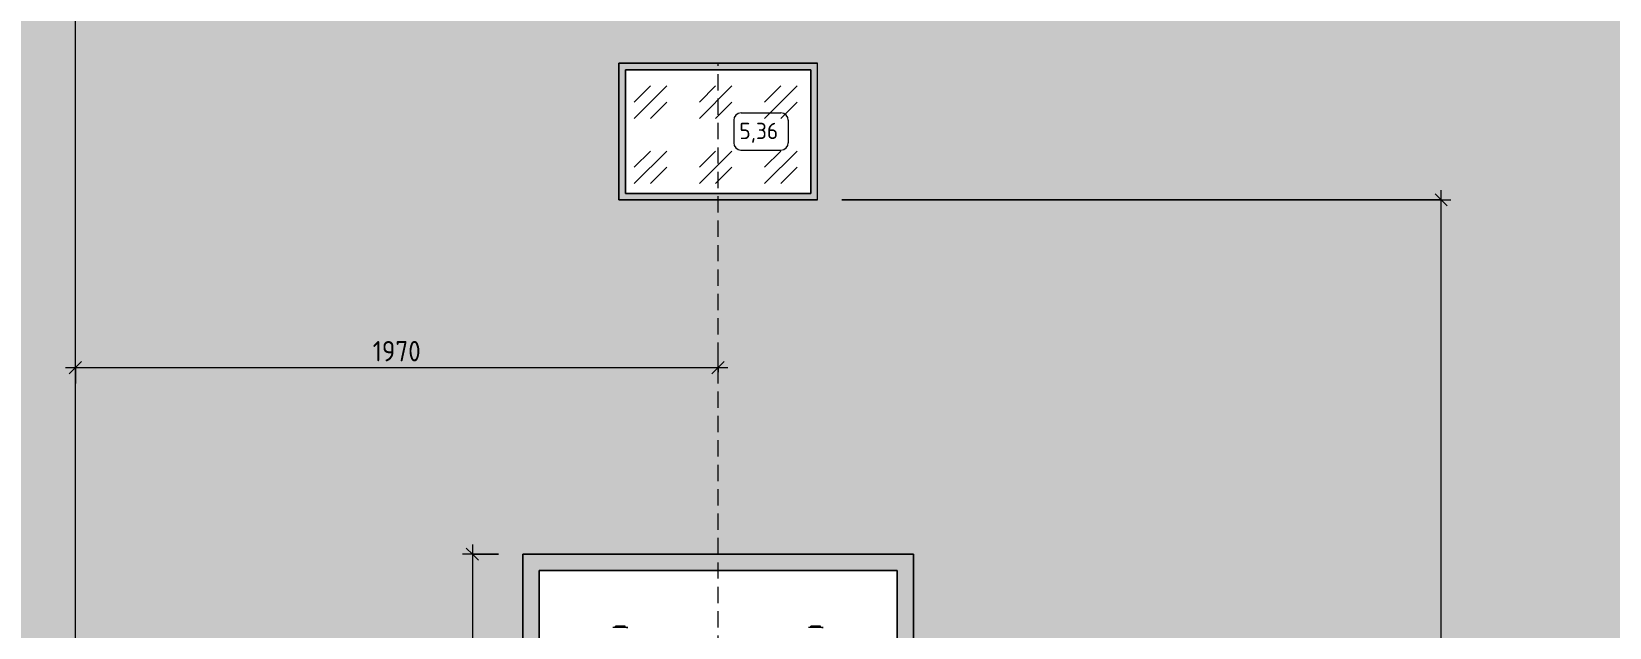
# Model space of a CAD drawing. Header units: millimetres. Extents: x 855 to 80408, y -1987 to 27400.
# Drawn here: x 70685 to 75531, y 7086 to 8917 of the extents above; entities that cross this region are included whole.
import ezdxf

# ---------------------------------------------------------------- set-up
doc = ezdxf.new("R2010")
doc.units = ezdxf.units.MM
doc.linetypes.add('ADSK_Штрих_ш2 п1', pattern=[75, 50, -25])
doc.layers.add('0-2', color=7, linetype='Continuous', lineweight=9, transparency=0.7)
for name, color, linetype, lineweight in [('A-ANNO-DIMS', 7, 'Continuous', 9), ('A-ANNO-DIMS-25', 7, 'Continuous', 9), ('A-DETL-1', 7, 'ADSK_Штрих_ш2 п1', 9), ('A-WALL-PATT', 7, 'Continuous', 9), ('I-FURN', 7, 'Continuous', 9), ('I-FURN-IDEN', 7, 'Continuous', 9), ('I-WALL', 7, 'Continuous', 9)]:
    doc.layers.add(name, color=color, linetype=linetype, lineweight=lineweight)
doc.layers.add('I-FURN-108', color=7, linetype='Continuous', lineweight=9, true_color=0x303030, transparency=0.7)
for name, color, linetype, lineweight, true_color in [('I-FURN-109', 7, 'Continuous', 9, 0xa1a1a1), ('I-FURN-26', 7, 'Continuous', 9, 0xe0e0e0), ('I-FURN-4', 7, 'Continuous', 9, 0xc0c0c0), ('I-FURN-5', 7, 'Continuous', 9, 0x949494), ('I-FURN-58', 7, 'Continuous', 9, 0x939393), ('I-FURN-83', 7, 'Continuous', 9, 0x868686), ('I-FURN-9', 7, 'Continuous', 9, 0xd3d3d3)]:
    doc.layers.add(name, color=color, linetype=linetype, lineweight=lineweight, true_color=true_color)
doc.styles.add('GOST Common_6', font='GOST_Common.ttf', dxfattribs={"height": 50})
doc.styles.add('ISOCPEUR_2', font='isocpeur.ttf', dxfattribs={"width": 0.9, "height": 62.5})
doc.dimstyles.new('ISO-2_5_0_9К_БОЛЬШОЙ_1', dxfattribs={"dimscale": 304.8, "dimtxt": 62.248823, "dimasz": 0.123031, "dimexe": 0.098425, "dimexo": 0.246063, "dimgap": 0, "dimtad": 1, "dimdec": 0, "dimrnd": 10, "dimzin": 0, "dimdsep": 46, "dimtxsty": 'ISOCPEUR_2', "dimblk1": 'OBLIQUE', "dimblk2": 'OBLIQUE', "dimsah": 1, "dimcen": 0.09, "dimdle": 0.098425, "dimazin": 0, "dimtfac": 1, "dimtdec": 4, "dimtix": 1, "dimtmove": 0, "dimatfit": 3, "dimfxl": 1, "dimtvp": 1, "dimtolj": 1, "dimtzin": 0, "dimarcsym": 2})

# ---------------------------------------------------------------- blocks, each defined once
blk = doc.blocks.new('Зеркало обычное - 5_36-29793586-Развертка 2_19-4')
at = {"layer": 'I-FURN'}
h = blk.add_hatch(dxfattribs=at)
h.set_pattern_fill('FP_20', color=256, style=0, pattern_type=2)
h.set_pattern_definition([(45, (18735.81, 4250), (-199.9995, 0), [141.421, -141.421]), (45, (18785.81, 4250), (-199.9995, 0), [70.711, -212.132]), (45, (18735.81, 4300), (-199.9995, 0), [70.711, -212.132])])
h.paths.add_polyline_path([(19200.4, 8420), (19580.4, 8420), (19580.4, 8800), (19010.4, 8800), (19010.4, 8420)])
at = {"layer": 'I-FURN-108'}
h = blk.add_hatch(color=256, dxfattribs=at)
h.paths.add_polyline_path([(18990.4, 8400), (19600.4, 8400), (19600.4, 8820), (18990.4, 8820), (18990.4, 8420)])
h.paths.add_polyline_path([(19010.4, 8420), (19010.4, 8800), (19580.4, 8800), (19580.4, 8420), (19390.4, 8420)])
at = {"layer": 'I-FURN-109'}
for p, q in [((19580.4, 8800), (19010.4, 8800)), ((19010.4, 8420), (19010.4, 8800)), ((19580.4, 8800), (19010.4, 8800)), ((19010.4, 8800), (19010.4, 8420)), ((19580.4, 8420), (19580.4, 8800)), ((19580.4, 8420), (19580.4, 8800)), ((19010.4, 8420), (19580.4, 8420)), ((19010.4, 8420), (19580.4, 8420))]:
    blk.add_line(p, q, dxfattribs=at)
at = {"layer": 'I-FURN-4'}
for p, q in [((18990.4, 8820), (19600.4, 8820)), ((18990.4, 8820), (18990.4, 8400)), ((19010.4, 8800), (19580.4, 8800)), ((19010.4, 8800), (19010.4, 8420)), ((19010.4, 8800), (19580.4, 8800)), ((19010.4, 8420), (19010.4, 8800)), ((19580.4, 8420), (19580.4, 8800)), ((19580.4, 8800), (19580.4, 8420)), ((19600.4, 8400), (19600.4, 8820)), ((19600.4, 8400), (18990.4, 8400)), ((19580.4, 8420), (19010.4, 8420)), ((19580.4, 8420), (19010.4, 8420))]:
    blk.add_line(p, q, dxfattribs=at)
at = {"layer": 'I-FURN-5'}
for p, q in [((19600.4, 8820), (18990.4, 8820)), ((18990.4, 8400), (18990.4, 8820)), ((19600.4, 8400), (19600.4, 8820)), ((18990.4, 8400), (19600.4, 8400))]:
    blk.add_line(p, q, dxfattribs=at)
blk = doc.blocks.new('Sports-Recreation_Goals-Nets_Unisport_Upward-Hinged-Practice-Basketball-Goall - 5_23-29732155-Развертка 2_19-4')
at = {"layer": '0-2'}
blk.add_hatch(color=256, dxfattribs=at).paths.add_polyline_path([(19845.4, 6600), (19895.4, 6600), (19895.4, 7311.3), (18695.4, 7311.3), (18695.4, 6600), (18745.4, 6600), (18745.4, 7261.5), (19845.4, 7261.3), (19845.4, 6834.3)])
at = {"layer": 'I-FURN-26'}
for p, q in [((18977.3, 7086.4), (18972.3, 7086.4)), ((19013.4, 7086.4), (18977.3, 7086.4)), ((18980.2, 7086.4), (18980.2, 7090.1)), ((18983.2, 7087.2), (18983.2, 7086.4)), ((19007.2, 7086.4), (19007.2, 7087.2)), ((19010.2, 7086.4), (19010.2, 7090.1)), ((19013.4, 7086.4), (19018.3, 7086.4)), ((19577.3, 7086.4), (19572.4, 7086.4)), ((19613.4, 7086.4), (19577.3, 7086.4)), ((19580.2, 7090.1), (19580.2, 7086.4)), ((19583.2, 7087.2), (19583.2, 7086.4)), ((19607.2, 7086.4), (19607.2, 7087.2)), ((19610.2, 7086.4), (19610.2, 7090.1)), ((19613.4, 7086.4), (19618.4, 7086.4))]:
    blk.add_line(p, q, dxfattribs=at)
at = {"layer": 'I-FURN-4'}
for p, q in [((18695.4, 6411.3), (18695.4, 7311.3)), ((18695.4, 7311.3), (19895.4, 7311.3)), ((19895.4, 7311.3), (19895.4, 6411.3)), ((18745.4, 6461.2), (18745.4, 7261.5)), ((18745.4, 7261.5), (19845.4, 7261.5)), ((19845.4, 7261.3), (18745.4, 7261.3)), ((19845.4, 7261.5), (19845.4, 6461.2))]:
    blk.add_line(p, q, dxfattribs=at)
at = {"layer": 'I-FURN-58'}
for p, q in [((18745.4, 7261.3), (18745.4, 6461.3)), ((18745.4, 7261.3), (18745.4, 7086.4)), ((19845.4, 7261.3), (19845.4, 6461.3)), ((19845.4, 7086.4), (19845.4, 7261.3))]:
    blk.add_line(p, q, dxfattribs=at)
at = {"layer": 'I-FURN-83'}
for p, q in [((18695.4, 7311.3), (18695.4, 6411.3)), ((19895.4, 7311.3), (18695.4, 7311.3)), ((19895.4, 6411.3), (19895.4, 7311.3)), ((19845.4, 7261.5), (18745.4, 7261.5)), ((18745.4, 7261.3), (18745.4, 6461.3)), ((19845.4, 6461.3), (19845.4, 7261.3))]:
    blk.add_line(p, q, dxfattribs=at)
at = {"layer": 'I-FURN-9'}
for p, q in [((18745.4, 7261.3), (19845.4, 7261.3)), ((19018.3, 7086.4), (18972.3, 7086.4)), ((19010.2, 7090.1), (18980.2, 7090.1)), ((18980.2, 7090.1), (18980.2, 7086.4)), ((19007.2, 7087.2), (18983.2, 7087.2)), ((18983.2, 7086.4), (18983.2, 7087.2)), ((19007.2, 7087.2), (19007.2, 7086.4)), ((19010.2, 7086.4), (19010.2, 7090.1)), ((19618.4, 7086.4), (19572.4, 7086.4)), ((19580.2, 7086.4), (19580.2, 7090.1)), ((19610.2, 7090.1), (19580.2, 7090.1)), ((19583.2, 7086.4), (19583.2, 7087.2)), ((19583.2, 7087.2), (19607.2, 7087.2)), ((19607.2, 7087.2), (19607.2, 7086.4)), ((19610.2, 7086.4), (19610.2, 7090.1))]:
    blk.add_line(p, q, dxfattribs=at)
blk = doc.blocks.new('DIMBLOCK71-Развертка 2_19-4')
at = {"layer": 'A-ANNO-DIMS-25', "lineweight": 20}
for p, q in [((72038.6, 7311.3), (72019.8, 7330.1)), ((72038.6, 7311.3), (72057.3, 7292.6)), ((72038.6, 6411.3), (72019.8, 6430.1)), ((72038.6, 6411.3), (72057.3, 6392.6))]:
    blk.add_line(p, q, dxfattribs=at)
at = {"layer": 'A-ANNO-DIMS-25'}
for p, q in [((72038.6, 7341.3), (72038.6, 6411.3)), ((72118.6, 7311.3), (72008.6, 7311.3)), ((72038.6, 7311.3), (72118.6, 7311.3)), ((72118.6, 6411.3), (72008.6, 6411.3)), ((72038.6, 6411.3), (72118.6, 6411.3))]:
    blk.add_line(p, q, dxfattribs=at)
at = {"layer": 'A-ANNO-DIMS-25', "color": 0, "insert": (71956.9, 6802.1), "char_height": 62.5, "width": 142.215, "attachment_point": 1, "rotation": 90, "line_spacing_factor": 1.149209, "style": 'ISOCPEUR_2'}
blk.add_mtext('900', dxfattribs=at)
blk = doc.blocks.new('_Oblique')
at = {"color": 0, "linetype": 'ByBlock', "lineweight": -2}
blk.add_line((-0.5, -0.5), (0.5, 0.5), dxfattribs=at)
blk = doc.blocks.new('DIMBLOCK74-Развертка 2_19-4')
at = {"layer": 'A-ANNO-DIMS-25'}
for p, q in [((70819.2, 7836.2), (70819.2, 7914.7)), ((72793.2, 7870.4), (72793.2, 7914.7)), ((70789.2, 7884.7), (72823.2, 7884.7)), ((70819.2, 7884.7), (70819.2, 7836.2)), ((72793.2, 7884.7), (72793.2, 7870.4))]:
    blk.add_line(p, q, dxfattribs=at)
at = {"layer": 'A-ANNO-DIMS-25', "lineweight": 20}
for p, q in [((70819.2, 7884.7), (70837.9, 7903.5)), ((72793.2, 7884.7), (72811.9, 7903.5)), ((70819.2, 7884.7), (70800.4, 7866)), ((72793.2, 7884.7), (72774.4, 7866))]:
    blk.add_line(p, q, dxfattribs=at)
at = {"layer": 'A-ANNO-DIMS-25', "color": 0, "insert": (71732.5, 7966.4), "char_height": 62.5, "width": 176.691, "attachment_point": 1, "line_spacing_factor": 1.149209, "style": 'ISOCPEUR_2'}
blk.add_mtext('1970', dxfattribs=at)
blk = doc.blocks.new('DIMBLOCK76-Развертка 2_19-4')
at = {"layer": 'A-ANNO-DIMS-25'}
for p, q in [((73173.6, 8400), (75044.4, 8400)), ((75014.4, 8400), (73173.6, 8400)), ((75014.4, 4170), (75014.4, 8430)), ((75062.9, 4200), (74984.4, 4200)), ((75014.4, 4200), (75062.9, 4200))]:
    blk.add_line(p, q, dxfattribs=at)
at = {"layer": 'A-ANNO-DIMS-25', "lineweight": 20}
for p, q in [((75014.4, 8400), (74995.7, 8418.7)), ((75014.4, 8400), (75033.2, 8381.2)), ((75014.4, 4200), (74995.7, 4218.7)), ((75014.4, 4200), (75033.2, 4181.2))]:
    blk.add_line(p, q, dxfattribs=at)
at = {"layer": 'A-ANNO-DIMS-25', "color": 0, "insert": (74932.8, 6218), "char_height": 62.5, "width": 196.802, "attachment_point": 1, "rotation": 90, "line_spacing_factor": 1.149209, "style": 'ISOCPEUR_2'}
blk.add_mtext('4200', dxfattribs=at)
blk = doc.blocks.new('Марка_Мебель - В прямоуг_Balcon_Марка-25523697-Развертка 2_19-4')
at = {"layer": 'I-FURN-IDEN'}
for p, q in [((21214, 5335.7), (21336.7, 5335.7)), ((21191.5, 5313.2), (21191.5, 5244.1)), ((21359.2, 5313.2), (21359.2, 5244.3)), ((21213.8, 5221.8), (21336.7, 5221.8))]:
    blk.add_line(p, q, dxfattribs=at)
for centre, radius, start, end in [((21214, 5313.2), 22.5, 90, 180), ((21336.7, 5313.2), 22.5, 0, 90), ((21213.8, 5244.1), 22.3, 180, 270), ((21336.7, 5244.3), 22.5, 270, 0)]:
    blk.add_arc(centre, radius, start, end, dxfattribs=at)

msp = doc.modelspace()

# ---------------------------------------------------------------- hatches: boundary and pattern name
at = {"layer": 'A-WALL-PATT'}
h = msp.add_hatch(color=256, dxfattribs=at)
h.paths.add_polyline_path([(70424.7, 6600), (70819.2, 6600), (70819.2, 11800), (70178.2, 11800), (70178.2, 6600), (70198.2, 6600)])
h.paths.add_polyline_path([(70810.6, 11810), (70819.2, 11810), (70819.2, 11860), (70178.2, 11860), (70178.2, 11810)])
h = msp.add_hatch(color=256, dxfattribs=at)
h.paths.add_polyline_path([(70819.2, 6600), (72193.6, 6600), (72193.6, 7311.3), (73393.6, 7311.3), (73393.6, 6600), (76177.2, 6600), (76177.2, 8100), (76178.2, 8100), (76178.2, 11700), (70819.2, 11700), (70819.2, 7714.1)])
h.paths.add_polyline_path([(72508.6, 8400), (72488.6, 8400), (72488.6, 8820), (73098.6, 8820), (73098.6, 8400), (72898.3, 8400)])

# ---------------------------------------------------------------- linework, layer by layer
at = {"layer": 'A-DETL-1'}
msp.add_line((72793.6, 6411.3), (72793.6, 8820), dxfattribs=at)
at = {"layer": 'I-WALL'}
msp.add_line((70819.2, 4200), (70819.2, 11800), dxfattribs=at)

# ---------------------------------------------------------------- block references
at = {"layer": 'I-FURN-4'}
msp.add_blockref('Sports-Recreation_Goals-Nets_Unisport_Upward-Hinged-Practice-Basketball-Goall - 5_23-29732155-Развертка 2_19-4', (53498.2, 0), dxfattribs=at)
at = {"layer": 'I-FURN-5'}
msp.add_blockref('Зеркало обычное - 5_36-29793586-Развертка 2_19-4', (53498.2, 0), dxfattribs=at)
at = {"layer": 'I-FURN-IDEN'}
msp.add_blockref('Марка_Мебель - В прямоуг_Balcon_Марка-25523697-Развертка 2_19-4', (51649.9, 3331.2), dxfattribs=at)

# ---------------------------------------------------------------- texts
at = {"layer": 'I-FURN-IDEN', "insert": (72858.8, 8636.8), "char_height": 50, "width": 152.321, "attachment_point": 1, "style": 'GOST Common_6'}
msp.add_mtext('5,36', dxfattribs=at)

# ---------------------------------------------------------------- dimensions: what is measured, and where the dimension line sits
at = {"layer": 'A-ANNO-DIMS'}
for base, p1, p2, override, picture, middle in [((75014.4, 8400), (74987.9, 4200), (73098.6, 8400), {"dimpost": '<>', "dimfxl": 4605.379151}, 'DIMBLOCK76-Развертка 2_19-4', (74983.2, 6300)), ((72038.6, 6411.3), (72193.6, 7311.3), (72193.6, 6411.3), {"dimpost": '<>', "dimfxl": 900.000061}, 'DIMBLOCK71-Развертка 2_19-4', (72007.3, 6861.3))]:
    dim = msp.add_linear_dim(base=base, p1=p1, p2=p2, angle=90, dimstyle='ISO-2_5_0_9К_БОЛЬШОЙ_1', override=override, dxfattribs=at)
    dim.commit()
    dim.dimension.update_dxf_attribs({"geometry": picture, "text_midpoint": middle})
dim = msp.add_linear_dim(base=(72793.2, 7884.7), p1=(70819.2, 7911.2), p2=(72793.2, 7795.4), dimstyle='ISO-2_5_0_9К_БОЛЬШОЙ_1', override={"dimpost": '<>', "dimfxl": 1977.391958}, dxfattribs=at)
dim.commit()
dim.dimension.update_dxf_attribs({"geometry": 'DIMBLOCK74-Развертка 2_19-4', "text_midpoint": (71806.2, 7916)})

doc.saveas('drawing.dxf')
